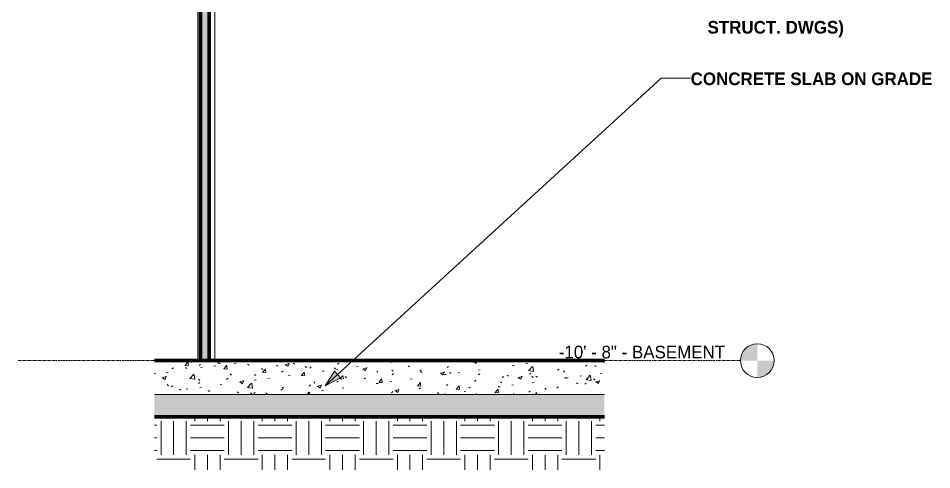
# Model space of a CAD drawing. Header units: inches. Extents: x 9847 to 10638, y -160 to 464.
# Drawn here: x 10029.3 to 10191.7, y -147.4 to -67.2 of the extents above; entities that cross this region are included whole.
import ezdxf

# ---------------------------------------------------------------- set-up
doc = ezdxf.new("R2010")
doc.units = ezdxf.units.IN
doc.header["$MEASUREMENT"] = 0
doc.linetypes.add('Grid Line 1_2_', pattern=[0.875, 0.5, -0.125, 0.125, -0.125])
for name, color, linetype, lineweight in [('0-2', 250, 'Continuous', 5), ('0-3', 7, 'Continuous', 9), ('A-DOOR-1', 8, 'Continuous', 9), ('A-DOOR-2', 250, 'Continuous', 70), ('A-DOOR-FRAM-1', 8, 'Continuous', 9), ('A-DOOR-FRAM-2', 10, 'Continuous', 30), ('A-DOOR-FRAM-3', 7, 'Continuous', 9), ('A-FLOR-1', 192, 'Continuous', 70), ('A-FLOR-LEVL', 51, 'Continuous', 9), ('A-FLOR-LEVL-1', 51, 'Grid Line 1_2_', 9), ('A-FLOR-MCUT', 51, 'Continuous', 18), ('A-FLOR-PATT-1', 8, 'Continuous', 9), ('A-WALL-PATT-1', 8, 'Continuous', 9), ('C-TOPO', 7, 'Continuous', 9), ('C-TOPO-1', 7, 'Continuous', 70), ('C-TOPO-2', 8, 'Continuous', 9), ('G-ANNO-TEXT', 231, 'Continuous', 9)]:
    doc.layers.add(name, color=color, linetype=linetype, lineweight=lineweight)
doc.styles.add('Century Gothic', font='ufonts.com_century-gothic.ttf', dxfattribs={"height": 2.25})
doc.styles.add('Century Gothic_B', font='GOTHICB.TTF', dxfattribs={"height": 2.25})

# ---------------------------------------------------------------- blocks, each defined once
blk = doc.blocks.new('CTR  - Topography_rvt-2-BUILDING SECTION - EAST_WEST - LOOKING NORTH - Callout 2')
at = {"layer": 'C-TOPO'}
h = blk.add_hatch(dxfattribs=at)
h.set_pattern_fill('FP_1', color=256, style=0, pattern_type=2)
h.set_pattern_definition([(0, (10995.947, 72), (6, 6), [6, -6]), (0, (10995.947, 74.25), (6, 6), [6, -6]), (0, (10995.947, 76.5), (6, 6), [6, -6]), (90, (10996.697, 77.25), (-6, 6), [6, -6]), (90, (10998.947, 77.25), (-6, 6), [6, -6]), (90, (11001.197, 77.25), (-6, 6), [6, -6])])
h.paths.add_polyline_path([(10037.13, -147.39), (10037.13, -138.01), (9957.16, -138.01), (9957.16, -147.39)], flags=0)
at = {"layer": 'C-TOPO-1'}
blk.add_line((9957.16, -138.01), (10037.13, -138.01), dxfattribs=at)
at = {"layer": 'C-TOPO-2'}
for p, q in [((9961.7, -0.75), (9964.61, 0)), ((9964.61, 0), (9970.02, -0.75)), ((10037.13, -138.01), (9957.16, -138.01))]:
    blk.add_line(p, q, dxfattribs=at)
blk = doc.blocks.new('generic INT BASEMENT STR_ DOOR - generic INT BASEMENT STR_ DOOR-2045543-BUILDING SECTION - EAST_WEST - LOOKING NORTH - Callout 2')
at = {"layer": 'A-DOOR-1'}
blk.add_hatch(color=256, dxfattribs=at).paths.add_polyline_path([(9965.88, -128), (9966.88, -128), (9966.88, -44), (9965.38, -44), (9965.38, -128)], flags=0)
at = {"layer": 'A-DOOR-FRAM-1'}
for points in [[(9965.38, -44), (9965.88, -44), (9965.88, -41), (9964.88, -41), (9964.88, -44)], [(9967.88, -44), (9967.88, -41), (9966.88, -41), (9966.88, -44)]]:
    blk.add_hatch(color=256, dxfattribs=at).paths.add_polyline_path(points, flags=0)
at = {"layer": 'A-DOOR-2'}
for p, q in [((9966.88, -44), (9965.38, -44)), ((9965.38, -44), (9965.38, -128)), ((9966.88, -128), (9966.88, -44)), ((9965.38, -128), (9966.88, -128))]:
    blk.add_line(p, q, dxfattribs=at)
at = {"layer": 'A-DOOR-FRAM-2'}
for p, q in [((9964.88, -41), (9964.88, -44)), ((9965.88, -41), (9964.88, -41)), ((9965.88, -44), (9965.88, -41)), ((9967.88, -41), (9966.88, -41)), ((9966.88, -41), (9966.88, -44)), ((9967.88, -44), (9967.88, -41)), ((9964.88, -44), (9965.88, -44)), ((9966.88, -44), (9967.88, -44))]:
    blk.add_line(p, q, dxfattribs=at)
at = {"layer": 'A-DOOR-FRAM-3'}
for p, q in [((9964.88, -128), (9964.88, -44)), ((9967.88, -44), (9967.88, -128))]:
    blk.add_line(p, q, dxfattribs=at)
blk = doc.blocks.new('CTR - 1st Phase - Common Walls_rvt-2-BUILDING SECTION - EAST_WEST - LOOKING NORTH - Callout 2')
at = {"layer": 'A-WALL-PATT-1'}
h = blk.add_hatch(dxfattribs=at)
h.set_pattern_fill('FP_2', color=256, style=0, pattern_type=2)
h.set_pattern_definition([(90, (9901.19, -128), (-36.188, 2e-15), [])])
h.paths.add_polyline_path([(9957.16, -128), (9964.88, -128), (9964.88, -41), (9965.88, -41), (9965.88, -32), (9957.16, -32), (9957.16, -79.61)], flags=0)
at = {"layer": '0-3'}
blk.add_blockref('generic INT BASEMENT STR_ DOOR - generic INT BASEMENT STR_ DOOR-2045543-BUILDING SECTION - EAST_WEST - LOOKING NORTH - Callout 2', (0, 0), dxfattribs=at)
blk = doc.blocks.new('Level - Level Head - Circle-50818-BUILDING SECTION - EAST_WEST - LOOKING NORTH - Callout 2')
at = {"layer": 'A-FLOR-LEVL'}
h = blk.add_hatch(color=256, dxfattribs=at)
edge = h.paths.add_edge_path(flags=0)
edge.add_line((10064.3, 0), (10061.3, 0))
edge.add_arc((10064.3, 0), 3, 90, 180, ccw=False)
edge.add_line((10064.3, 3), (10064.3, 0))
h = blk.add_hatch(color=256, dxfattribs=at)
edge = h.paths.add_edge_path(flags=0)
edge.add_line((10064.3, -3), (10064.3, 0))
edge.add_line((10064.3, 0), (10067.3, 0))
edge.add_arc((10064.3, 0), 3, 270, 360, ccw=False)
blk.add_circle((10064.3, 0), 3, dxfattribs=at)

msp = doc.modelspace()

# ---------------------------------------------------------------- hatches: boundary and pattern name
at = {"layer": 'A-FLOR-PATT-1'}
h = msp.add_hatch(dxfattribs=at)
h.set_pattern_fill('FP_5', color=256, style=0, pattern_type=2)
h.set_pattern_definition([(50, (11092.3145, 72), (6.885997, -0.602097), [0.72, -7.92]), (355, (11092.3145, 72), (-1.331756, 7.220547), [0.576, -6.336]), (100.451, (11092.8885, 71.95), (5.55363, 6.61819), [0.612, -6.731]), (46.184, (11092.3145, 73.92), (10.24564, -1.588925), [1.08, -11.88]), (96.636, (11093.169, 73.788), (8.97244, 9.35152), [0.918, -10.096]), (351.184, (11092.315, 73.92), (8.9732, 9.35123), [0.864, -9.504]), (21, (11093.2745, 73.44), (5.730726, -3.865003), [0.72, -7.92]), (326, (11093.2745, 73.44), (2.33581, 6.96088), [0.576, -6.336]), (71.451, (11093.7525, 73.118), (8.065876, 3.09595), [0.612, -6.731]), (37.5, (11092.3145, 72), (0.116866, 3.1954784), [0.317, -5.942, 0.317, -6.115, -6.36]), (37.5, (11092.3145, 72), (0.116866, 3.1954784), [-12.691, 0.317, -6.043]), (7.5, (11092.3145, 72), (2.52543, 3.786025), [0.317, -3.35, 0.317, -5.798, -2.424]), (7.5, (11092.3145, 72), (2.52543, 3.786025), [-9.782, 0.317, -2.107]), (327.5, (11090.1745, 72), (5.1243685, -0.216176), [0.317, -2.083, 0.317, -7.171, -9.936]), (327.5, (11090.1745, 72), (5.1243685, -0.216176), [-9.888, 0.317, -9.619]), (317.5, (11089.2145, 72), (5.598326, 0.96141), [0.317, -2.803, 0.317, -4.656, -7.056]), (317.5, (11089.2145, 72), (5.598326, 0.96141), [-8.093, 0.317, -6.739])])
h.paths.add_polyline_path([(10133.49, -134), (10133.49, -128), (10053.52, -128), (10053.52, -134)], flags=0)
h = msp.add_hatch(dxfattribs=at)
h.set_pattern_fill('FP_8', color=256, style=0, pattern_type=2)
h.set_pattern_definition([(212.005, (11091.5085, 74.015), (-40.3106271, -26.8730086), [1.268, -125.493]), (213.69, (11092.3145, 74.553), (-13.436241, -13.436764), [0.969, -47.478]), (198.435, (11092.7175, 74.687), (-26.873024, -13.436542), [0.425, -42.065]), (180, (11093.256, 74.687), (2e-15, -13.437), [0.537, -12.899]), (161.565, (11093.6585, 74.553), (-13.436518, 1.2e-05), [0.425, -42.065]), (333.435, (11093.7925, 84.227), (13.436532, 1.2e-05), [0.601, -29.444]), (296.565, (11093.6585, 84.496), (13.43652, -13.436544), [0.3, -29.745]), (270, (11093.659, 85.168), (13.437, 8e-16), [0.672, -12.765]), (186.34, (11093.7925, 76.434), (-107.4926568, -13.4363962), [1.217, -120.457]), (296.565, (11096.7485, 84.765), (13.43652, -13.436544), [0.3, -29.745]), (303.69, (11096.4805, 85.168), (13.436764, -13.436241), [0.484, -47.962]), (229.399, (11098.6305, 79.256), (-67.1828397, -80.6196216), [1.239, -122.641]), (243.435, (11099.0335, 80.062), (1.2e-05, -13.436532), [0.901, -29.144]), (213.69, (11103.7355, 78.584), (-13.436241, -13.436764), [0.484, -47.962]), (33.69, (11099.7045, 74.822), (13.436241, 13.436764), [0.484, -47.962]), (0, (11099.437, 74.822), (0, 13.437), [0.269, -13.168]), (333.435, (11099.1675, 74.956), (13.436532, 1.2e-05), [0.3, -29.745]), (284.036, (11099.0335, 75.494), (13.436545, -40.309721), [0.554, -54.847]), (270, (11099.034, 75.762), (13.437, 8e-16), [0.269, -13.168]), (243.435, (11099.0335, 76.031), (1.2e-05, -13.436532), [0.3, -29.745]), (135, (11099.0335, 76.165), (-13.43644, 9e-16), [0.19, -18.812]), (90, (11099.034, 76.031), (-13.437, 8e-16), [0.134, -13.302]), (18.435, (11103.8705, 82.212), (26.873024, 13.436542), [0.85, -41.641]), (6.34, (11104.6765, 82.481), (107.4926568, 13.4363962), [1.217, -120.457]), (180, (11104.14, 79.256), (2e-15, -13.437), [0.806, -12.63]), (197.354, (11106.2885, 79.928), (-40.30996214, -13.43709214), [2.252, -222.987]), (198.435, (11106.6925, 80.062), (-26.873024, -13.436542), [0.425, -42.065]), (213.69, (11107.0955, 80.331), (-13.436241, -13.436764), [0.484, -47.962]), (251.565, (11107.2295, 80.734), (-1.2e-05, -13.436518), [0.425, -42.065]), (243.435, (11107.3635, 81.003), (1.2e-05, -13.436532), [0.3, -29.745]), (270, (11107.364, 81.271), (13.437, 8e-16), [0.269, -13.168]), (293.199, (11106.9605, 82.212), (13.4363854, -26.8729472), [1.023, -101.307]), (315, (11106.5575, 82.615), (13.43644, 0), [0.57, -18.432]), (0, (11105.886, 82.615), (0, 13.437), [0.672, -12.765]), (341.565, (11102.9295, 79.39), (13.436518, -1.2e-05), [0.425, -42.065]), (303.69, (11102.6615, 79.793), (13.436764, -13.436241), [0.484, -47.962]), (279.462, (11102.5265, 80.599), (13.43628, -67.1832013), [0.817, -80.915]), (270, (11102.527, 81.406), (13.437, 8e-16), [0.806, -12.63]), (239.036, (11102.9295, 82.077), (-13.4372, -26.8732567), [0.783, -77.565]), (188.13, (11103.8705, 82.212), (-80.6200966, -13.436299), [0.95, -94.061]), (116.565, (11093.9275, 81.809), (-13.43652, 13.436544), [0.3, -29.745]), (135, (11094.1955, 81.54), (-13.43644, 9e-16), [0.38, -18.622]), (168.69, (11094.8675, 81.406), (-13.436897, 0.000212), [0.685, -67.829]), (191.31, (11095.5395, 81.54), (-53.7465916, -13.436568), [0.685, -67.829]), (194.036, (11096.0775, 81.674), (-40.309721, -13.436545), [0.554, -54.847]), (236.31, (11096.3455, 82.077), (-13.436194, -26.873299), [0.484, -47.962]), (236.31, (11096.6145, 82.481), (-13.436194, -26.873299), [0.484, -47.962]), (270, (11096.615, 82.884), (13.437, 8e-16), [0.403, -13.034]), (291.801, (11096.3455, 83.556), (13.4361655, -26.872997), [0.724, -71.635]), (116.565, (11096.4805, 80.734), (-13.43652, 13.436544), [0.601, -29.444]), (168.69, (11097.1525, 80.599), (-13.436897, 0.000212), [0.685, -67.829]), (194.036, (11097.6895, 80.734), (-40.309721, -13.436545), [0.554, -54.847]), (225, (11098.0925, 81.137), (9e-16, -13.43644), [0.57, -18.432]), (251.565, (11098.2265, 81.54), (-1.2e-05, -13.436518), [0.425, -42.065]), (296.565, (11097.9585, 82.077), (13.43652, -13.436544), [0.601, -29.444]), (315, (11097.6895, 82.346), (13.43644, 0), [0.38, -18.622]), (326.31, (11097.2865, 82.615), (26.873299, -13.436194), [0.484, -47.962]), (0, (11097.018, 82.615), (0, 13.437), [0.269, -13.168]), (33.69, (11096.6145, 82.346), (13.436241, 13.436764), [0.484, -47.962]), (71.565, (11096.4805, 81.943), (1.2e-05, 13.436518), [0.425, -42.065]), (63.435, (11096.3455, 81.674), (-1.2e-05, 13.436532), [0.3, -29.745]), (71.565, (11096.2115, 81.271), (1.2e-05, 13.436518), [0.425, -42.065]), (104.036, (11096.2115, 80.734), (-13.436545, 40.309721), [0.554, -54.847]), (45, (11095.9425, 80.465), (0, 13.43644), [0.38, -18.622]), (18.435, (11095.5395, 80.331), (26.873024, 13.436542), [0.425, -42.065]), (0, (11094.868, 80.331), (0, 13.437), [0.672, -12.765]), (14.036, (11094.3305, 80.196), (40.309721, 13.436545), [0.554, -54.847]), (341.565, (11093.9275, 80.331), (13.436518, -1.2e-05), [0.425, -42.065]), (270, (11093.928, 80.734), (13.437, 8e-16), [0.403, -13.034]), (225, (11094.3305, 81.137), (9e-16, -13.43644), [0.57, -18.432]), (198.435, (11095.1365, 81.406), (-26.873024, -13.436542), [0.85, -41.641]), (180, (11095.809, 81.406), (-2e-15, -13.437), [0.672, -12.765]), (153.435, (11096.0775, 81.271), (-13.436532, -1.2e-05), [0.3, -29.745]), (206.565, (11101.1835, 79.121), (-13.436544, -13.43652), [0.3, -29.745]), (146.31, (11101.5865, 78.853), (-26.873299, 13.436194), [0.484, -47.962]), (119.745, (11102.1235, 77.912), (-40.3105597, 67.1832064), [1.083, -107.246]), (95.711, (11102.2575, 76.568), (-13.4375424, 120.930058), [1.35, -133.686]), (90, (11102.258, 76.434), (-13.437, 8e-16), [0.134, -13.302]), (63.435, (11102.1235, 76.165), (-1.2e-05, 13.436532), [0.3, -29.745]), (26.565, (11101.8545, 76.031), (13.436544, 13.43652), [0.3, -29.745]), (0, (11101.452, 76.031), (0, 13.437), [0.403, -13.034]), (0, (11101.318, 76.031), (0, 13.437), [0.134, -13.302]), (0, (11101.049, 76.031), (0, 13.437), [0.269, -13.168]), (326.31, (11100.6455, 76.3), (26.873299, -13.436194), [0.484, -47.962]), (333.435, (11100.3765, 76.434), (13.436532, 1.2e-05), [0.3, -29.745]), (284.036, (11100.2425, 76.972), (13.436545, -40.309721), [0.554, -54.847]), (270, (11100.243, 77.24), (13.437, 8e-16), [0.269, -13.168]), (270, (11100.243, 77.643), (13.437, 8e-16), [0.403, -13.034]), (258.69, (11100.3765, 78.315), (-0.000212, -13.436897), [0.685, -67.829]), (231.34, (11100.9145, 78.987), (-40.3101895, -53.745816), [0.86, -85.176]), (270, (11103.736, 78.718), (13.437, 8e-16), [0.134, -13.302]), (270, (11103.736, 78.853), (13.437, 8e-16), [0.134, -13.302]), (326.31, (11103.3325, 79.121), (26.873299, -13.436194), [0.484, -47.962]), (333.435, (11102.5265, 79.525), (13.436532, 1.2e-05), [0.901, -29.144]), (0, (11101.855, 79.525), (0, 13.437), [0.672, -12.765]), (63.435, (11101.7205, 79.256), (-1.2e-05, 13.436532), [0.3, -29.745]), (90, (11101.72, 78.718), (-13.437, 8e-16), [0.537, -12.899]), (135, (11102.1235, 78.315), (-13.43644, 9e-16), [0.57, -18.432]), (161.565, (11102.5265, 78.181), (-13.436518, 1.2e-05), [0.425, -42.065]), (180, (11102.93, 78.181), (-2e-15, -13.437), [0.403, -13.034]), (198.435, (11103.3325, 78.315), (-26.873024, -13.436542), [0.425, -42.065]), (351.87, (11098.0925, 85.571), (13.4370087, -0.000259), [1.9, -93.111]), (14.036, (11097.5555, 85.437), (40.309721, 13.436545), [0.554, -54.847]), (53.13, (11097.1525, 84.899), (26.873672, 40.309752), [0.672, -66.511]), (95.194, (11097.2865, 83.421), (-13.4351326, 134.3664647), [1.484, -146.928]), (101.31, (11097.4205, 82.749), (-13.436568, 53.7465916), [0.685, -67.829]), (143.13, (11097.9585, 82.346), (-40.309752, 26.873672), [0.672, -66.511]), (161.565, (11098.3615, 82.212), (-13.436518, 1.2e-05), [0.425, -42.065]), (198.435, (11098.7645, 82.346), (-26.873024, -13.436542), [0.425, -42.065]), (225, (11099.4365, 83.018), (9e-16, -13.43644), [0.95, -18.052]), (228.814, (11100.3765, 84.093), (-80.6198072, -94.0561774), [1.428, -141.405]), (251.565, (11100.5115, 84.496), (-1.2e-05, -13.436518), [0.425, -42.065]), (270, (11100.512, 84.63), (13.437, 8e-16), [0.134, -13.302]), (288.435, (11100.3765, 85.034), (13.436542, -26.873024), [0.425, -42.065]), (326.31, (11099.9735, 85.302), (26.873299, -13.436194), [0.484, -47.962]), (90, (11093.793, 82.077), (-13.437, 8e-16), [0.941, -12.496]), (338.199, (11095.6745, 83.824), (40.3099116, -13.436441), [0.724, -71.635]), (0, (11094.868, 83.824), (0, 13.437), [0.806, -12.63]), (30.964, (11094.1955, 83.421), (40.310285, 26.8733136), [0.783, -77.565]), (45, (11093.7925, 83.018), (0, 13.43644), [0.57, -18.432]), (90, (11091.644, 77.778), (-13.437, 8e-16), [0.941, -12.496]), (116.565, (11092.0465, 76.972), (-13.43652, 13.436544), [0.901, -29.144]), (153.435, (11092.8525, 76.568), (-13.436532, -1.2e-05), [0.901, -29.144]), (180, (11093.525, 76.568), (-2e-15, -13.437), [0.672, -12.765]), (218.66, (11094.1955, 77.106), (-13.436833, -13.4362984), [0.86, -85.176]), (231.34, (11094.7335, 77.778), (-40.3101895, -53.745816), [0.86, -85.176]), (213.69, (11095.5395, 78.315), (-13.436241, -13.436764), [0.969, -47.478]), (239.036, (11095.9425, 78.987), (-13.4372, -26.8732567), [0.783, -77.565]), (270, (11095.943, 79.256), (13.437, 8e-16), [0.269, -13.168]), (270, (11095.943, 79.659), (13.437, 8e-16), [0.403, -13.034]), (315, (11095.5395, 80.062), (13.43644, 0), [0.57, -18.432]), (350.538, (11094.7335, 80.196), (13.4368224, 7.56e-05), [0.817, -80.915]), (14.036, (11093.6585, 79.928), (40.309721, 13.436545), [1.108, -54.293]), (18.435, (11092.4495, 79.525), (26.873024, 13.436542), [1.275, -41.216]), (45, (11092.0465, 79.121), (0, 13.43644), [0.57, -18.432]), (45, (11091.6435, 78.718), (0, 13.43644), [0.57, -18.432]), (108.435, (11094.5995, 75.762), (-13.436542, 26.873024), [0.85, -41.641]), (126.87, (11095.0025, 75.225), (-13.436224, 13.436576), [0.672, -66.511]), (146.31, (11095.4055, 74.956), (-26.873299, 13.436194), [0.484, -47.962]), (161.565, (11095.8085, 74.822), (-13.436518, 1.2e-05), [0.425, -42.065]), (135, (11096.2115, 74.419), (-13.43644, 9e-16), [0.57, -18.432]), (161.565, (11096.6145, 74.284), (-13.436518, 1.2e-05), [0.425, -42.065]), (180, (11097.018, 74.284), (2e-15, -13.437), [0.403, -13.034]), (206.565, (11097.2865, 74.419), (-13.436544, -13.43652), [0.3, -29.745]), (206.565, (11097.8235, 74.687), (-13.436544, -13.43652), [0.601, -29.444]), (189.462, (11098.6305, 74.822), (-67.1832013, -13.43628), [0.817, -80.915]), (243.435, (11098.8985, 75.359), (1.2e-05, -13.436532), [0.601, -29.444]), (270, (11098.899, 75.494), (13.437, 8e-16), [0.134, -13.302]), (270, (11098.899, 75.762), (13.437, 8e-16), [0.269, -13.168]), (326.31, (11098.4955, 76.568), (26.873299, -13.436194), [0.484, -47.962]), (327.995, (11097.4205, 77.24), (67.1829352, -40.309468), [1.268, -125.493]), (329.036, (11096.7485, 77.643), (26.8732567, -13.4372), [0.783, -77.565]), (341.565, (11095.9425, 77.912), (13.436518, -1.2e-05), [0.85, -41.641]), (0, (11095.406, 77.912), (0, 13.437), [0.537, -12.899]), (33.69, (11095.0025, 77.643), (13.436241, 13.436764), [0.484, -47.962]), (53.13, (11094.5995, 77.106), (26.873672, 40.309752), [0.672, -66.511]), (63.435, (11094.3305, 76.568), (-1.2e-05, 13.436532), [0.601, -29.444]), (225, (11100.5115, 75.494), (9e-16, -13.43644), [0.57, -18.432]), (236.31, (11100.7795, 75.897), (-13.436194, -26.873299), [0.484, -47.962]), (270, (11100.78, 76.031), (13.437, 8e-16), [0.134, -13.302]), (315, (11100.5115, 76.3), (13.43644, 0), [0.38, -18.622]), (333.435, (11099.9735, 76.568), (13.436532, 1.2e-05), [0.601, -29.444]), (18.435, (11099.1675, 76.3), (26.873024, 13.436542), [0.85, -41.641]), (75.964, (11099.0335, 75.762), (-0.0003, 13.436231), [0.554, -54.847]), (71.565, (11092.9865, 73.209), (1.2e-05, 13.436518), [0.425, -42.065]), (135, (11093.2555, 72.941), (-13.43644, 9e-16), [0.38, -18.622]), (146.31, (11093.6585, 72.672), (-26.873299, 13.436194), [0.484, -47.962]), (153.435, (11094.1955, 72.403), (-13.436532, -1.2e-05), [0.601, -29.444]), (180, (11094.33, 72.403), (-2e-15, -13.437), [0.134, -13.302]), (161.565, (11094.7335, 72.269), (-13.436518, 1.2e-05), [0.425, -42.065]), (180, (11095.27, 72.269), (-2e-15, -13.437), [0.537, -12.899]), (198.435, (11095.6745, 72.403), (-26.873024, -13.436542), [0.425, -42.065]), (210.964, (11096.3455, 72.806), (-40.310285, -26.8733136), [0.783, -77.565]), (206.565, (11096.6145, 72.941), (-13.436544, -13.43652), [0.3, -29.745]), (251.565, (11096.7485, 73.344), (-1.2e-05, -13.436518), [0.425, -42.065]), (303.69, (11096.4805, 73.747), (13.436764, -13.436241), [0.484, -47.962]), (306.87, (11096.0775, 74.284), (13.436224, -13.436576), [0.672, -66.511]), (323.13, (11095.5395, 74.687), (40.309752, -26.873672), [0.672, -66.511]), (345.964, (11095.0025, 74.822), (13.436231, 0.0003), [0.554, -54.847]), (18.435, (11094.5995, 74.687), (26.873024, 13.436542), [0.425, -42.065]), (30.964, (11093.9275, 74.284), (40.310285, 26.8733136), [0.783, -77.565]), (39.806, (11093.1215, 73.612), (13.4366017, 13.4362908), [1.049, -103.894]), (135, (11097.1525, 72.403), (-13.43644, 9e-16), [0.19, -18.812]), (153.435, (11097.4205, 72.269), (-13.436532, -1.2e-05), [0.3, -29.745]), (191.31, (11098.0925, 72.403), (-53.7465916, -13.436568), [0.685, -67.829]), (165.964, (11098.6305, 72.269), (-13.436231, -0.0003), [0.554, -54.847]), (175.236, (11100.2425, 72.134), (-13.4364265, -8.21e-05), [1.618, -160.181]), (206.565, (11100.5115, 72.269), (-13.436544, -13.43652), [0.3, -29.745]), (225, (11100.7795, 72.537), (9e-16, -13.43644), [0.38, -18.622]), (270, (11100.78, 73.209), (13.437, 8e-16), [0.672, -12.765]), (270, (11100.78, 73.612), (13.437, 8e-16), [0.403, -13.034]), (308.66, (11100.2425, 74.284), (13.4362984, -13.436833), [0.86, -85.176]), (338.199, (11099.5705, 74.553), (40.3099116, -13.436441), [0.724, -71.635]), (348.69, (11098.8985, 74.687), (13.436897, -0.000212), [0.685, -67.829]), (18.435, (11097.6895, 74.284), (26.873024, 13.436542), [1.275, -41.216]), (36.87, (11097.1525, 73.881), (13.436576, 13.436224), [0.672, -66.511]), (68.199, (11096.8835, 73.209), (13.436441, 40.3099116), [0.724, -71.635]), (101.31, (11097.0175, 72.537), (-13.436568, 53.7465916), [0.685, -67.829]), (348.69, (11095.8085, 85.302), (13.436897, -0.000212), [0.685, -67.829]), (354.806, (11094.3305, 85.437), (13.4361385, -0.0003521), [1.484, -146.928]), (0, (11093.928, 85.437), (0, 13.437), [0.403, -13.034]), (45, (11093.6585, 85.168), (0, 13.43644), [0.38, -18.622]), (180, (11094.734, 83.959), (-2e-15, -13.437), [0.403, -13.034]), (188.13, (11095.6745, 84.093), (-80.6200966, -13.436299), [0.95, -94.061]), (172.875, (11096.7485, 83.959), (-13.4368068, -0.000376), [1.083, -107.246]), (225, (11096.8835, 84.093), (9e-16, -13.43644), [0.19, -18.812]), (270, (11096.884, 84.496), (13.437, 8e-16), [0.403, -13.034]), (161.565, (11101.1835, 84.899), (-13.436518, 1.2e-05), [0.425, -42.065]), (180, (11101.72, 84.899), (-2e-15, -13.437), [0.537, -12.899]), (198.435, (11102.1235, 85.034), (-26.873024, -13.436542), [0.425, -42.065]), (170.538, (11102.9295, 84.899), (-13.4368224, -7.56e-05), [0.817, -80.915]), (213.69, (11103.3325, 85.168), (-13.436241, -13.436764), [0.484, -47.962]), (270, (11103.333, 85.302), (13.437, 8e-16), [0.134, -13.302]), (296.565, (11103.1985, 85.571), (13.43652, -13.436544), [0.3, -29.745]), (341.565, (11102.3925, 85.84), (13.436518, -1.2e-05), [0.85, -41.641]), (341.565, (11101.5865, 86.108), (13.436518, -1.2e-05), [0.85, -41.641]), (14.036, (11101.0485, 85.974), (40.309721, 13.436545), [0.554, -54.847]), (45, (11100.6455, 85.571), (0, 13.43644), [0.57, -18.432]), (104.036, (11100.7795, 85.034), (-13.436545, 40.309721), [0.554, -54.847]), (0, (11090.3, 73.344), (0, 13.437), [0.134, -13.302]), (315, (11090.0305, 73.612), (13.43644, 0), [0.38, -18.622]), (274.764, (11089.8965, 75.225), (13.437683, -147.8026001), [1.618, -160.181]), (255.964, (11090.0305, 75.762), (0.0003, -13.436231), [0.554, -54.847]), (225, (11090.2995, 76.031), (9e-16, -13.43644), [0.38, -18.622]), (198.435, (11091.5085, 76.434), (-26.873024, -13.436542), [1.275, -41.216]), (180, (11091.644, 76.434), (-2e-15, -13.437), [0.134, -13.302]), (171.87, (11092.5835, 76.3), (-13.4370087, 0.000259), [0.95, -94.061]), (146.31, (11094.1955, 76.165), (-26.873299, 13.436194), [0.484, -47.962]), (108.435, (11094.4645, 75.359), (-13.436542, 26.873024), [0.85, -41.641]), (90, (11094.465, 75.225), (-13.437, 8e-16), [0.134, -13.302]), (71.565, (11094.3305, 74.822), (1.2e-05, 13.436518), [0.425, -42.065]), (26.565, (11094.0615, 74.687), (13.436544, 13.43652), [0.3, -29.745]), (18.435, (11093.6585, 74.553), (26.873024, 13.436542), [0.425, -42.065]), (126.87, (11100.9145, 73.612), (-13.436224, 13.436576), [0.672, -66.511]), (123.69, (11101.1835, 73.209), (-13.436764, 13.436241), [0.484, -47.962]), (149.036, (11101.8545, 72.806), (-26.8732567, 13.4372), [0.783, -77.565]), (168.69, (11102.5265, 72.672), (-13.436897, 0.000212), [0.685, -67.829]), (213.69, (11102.9295, 72.941), (-13.436241, -13.436764), [0.484, -47.962]), (251.565, (11103.0645, 73.344), (-1.2e-05, -13.436518), [0.425, -42.065]), (270, (11103.065, 73.478), (13.437, 8e-16), [0.134, -13.302]), (279.462, (11102.9295, 74.284), (13.43628, -67.1832013), [0.817, -80.915]), (243.435, (11103.0645, 74.553), (1.2e-05, -13.436532), [0.3, -29.745]), (270, (11103.065, 74.687), (13.437, 8e-16), [0.134, -13.302]), (296.565, (11102.6615, 75.494), (13.43652, -13.436544), [0.901, -29.144]), (329.036, (11101.9895, 75.897), (26.8732567, -13.4372), [0.783, -77.565]), (8.13, (11101.0485, 75.762), (80.6200966, 13.436299), [0.95, -94.061]), (45, (11100.5115, 75.225), (0, 13.43644), [0.76, -18.242]), (45, (11100.2425, 74.956), (0, 13.43644), [0.38, -18.622]), (90, (11100.243, 74.553), (-13.437, 8e-16), [0.403, -13.034]), (123.69, (11100.5115, 74.15), (-13.436764, 13.436241), [0.484, -47.962]), (101.31, (11102.5265, 76.568), (-13.436568, 53.7465916), [0.685, -67.829]), (108.435, (11102.6615, 76.165), (-13.436542, 26.873024), [0.425, -42.065]), (135, (11102.7955, 76.031), (-13.43644, 9e-16), [0.19, -18.812]), (180, (11103.199, 76.031), (2e-15, -13.437), [0.403, -13.034]), (213.69, (11103.6015, 76.3), (-13.436241, -13.436764), [0.484, -47.962]), (187.125, (11104.6765, 76.434), (-94.0566594, -13.437028), [1.083, -107.246]), (236.31, (11104.9455, 76.837), (-13.436194, -26.873299), [0.484, -47.962]), (270, (11104.946, 76.972), (13.437, 8e-16), [0.134, -13.302]), (288.435, (11104.8105, 77.375), (13.436542, -26.873024), [0.425, -42.065]), (285.945, (11104.5425, 78.315), (13.4366066, -40.3096492), [0.978, -96.842]), (315, (11104.2735, 78.584), (13.43644, 0), [0.38, -18.622]), (18.435, (11103.8705, 78.45), (26.873024, 13.436542), [0.425, -42.065]), (29.745, (11102.9295, 77.912), (67.1832064, 40.3105597), [1.083, -107.246]), (18.435, (11102.5265, 77.778), (26.873024, 13.436542), [0.425, -42.065]), (75.964, (11102.3925, 77.24), (-0.0003, 13.436231), [0.554, -54.847]), (180, (11098.496, 80.734), (-2e-15, -13.437), [0.403, -13.034]), (180, (11098.765, 80.734), (-2e-15, -13.437), [0.269, -13.168]), (135, (11099.0335, 80.465), (-13.43644, 9e-16), [0.38, -18.622]), (90, (11099.034, 80.062), (-13.437, 8e-16), [0.403, -13.034]), (26.565, (11097.0175, 77.912), (13.436544, 13.43652), [0.901, -29.144]), (341.565, (11096.6145, 78.046), (13.436518, -1.2e-05), [0.425, -42.065]), (300.964, (11096.2115, 78.718), (26.8733136, -40.310285), [0.783, -77.565]), (71.565, (11098.7645, 79.121), (1.2e-05, 13.436518), [0.425, -42.065]), (90, (11098.765, 78.45), (-13.437, 8e-16), [0.672, -12.765]), (123.69, (11099.0335, 78.046), (-13.436764, 13.436241), [0.484, -47.962]), (153.435, (11099.5705, 77.778), (-13.436532, -1.2e-05), [0.601, -29.444]), (198.435, (11099.9735, 77.912), (-26.873024, -13.436542), [0.425, -42.065]), (243.435, (11100.1085, 78.181), (1.2e-05, -13.436532), [0.3, -29.745]), (255.964, (11100.2425, 78.718), (0.0003, -13.436231), [0.554, -54.847]), (251.565, (11100.3765, 79.121), (-1.2e-05, -13.436518), [0.425, -42.065]), (291.801, (11100.1085, 79.793), (13.4361655, -26.872997), [0.724, -71.635]), (323.13, (11099.5705, 80.196), (40.309752, -26.873672), [0.672, -66.511]), (18.435, (11099.1675, 80.062), (26.873024, 13.436542), [0.425, -42.065]), (63.435, (11098.8985, 79.525), (-1.2e-05, 13.436532), [0.601, -29.444]), (135, (11097.8235, 77.106), (-13.43644, 9e-16), [0.57, -18.432]), (149.036, (11098.4955, 76.703), (-26.8732567, 13.4372), [0.783, -77.565]), (146.31, (11098.8985, 76.434), (-26.873299, 13.436194), [0.484, -47.962]), (180, (11099.168, 76.434), (2e-15, -13.437), [0.269, -13.168]), (210.964, (11099.8395, 76.837), (-40.310285, -26.8733136), [0.783, -77.565]), (243.435, (11099.9735, 77.106), (1.2e-05, -13.436532), [0.3, -29.745]), (303.69, (11099.7045, 77.509), (13.436764, -13.436241), [0.484, -47.962]), (321.34, (11099.0335, 78.046), (53.745816, -40.3101895), [0.86, -85.176]), (345.964, (11098.4955, 78.181), (13.436231, 0.0003), [0.554, -54.847]), (11.31, (11097.8235, 78.046), (53.7465916, 13.436568), [0.685, -67.829]), (26.565, (11097.5555, 77.912), (13.436544, 13.43652), [0.3, -29.745]), (71.565, (11097.4205, 77.509), (1.2e-05, 13.436518), [0.425, -42.065]), (15.945, (11097.1525, 80.465), (40.3096492, 13.4366066), [0.978, -96.842]), (29.745, (11096.2115, 79.928), (67.1832064, 40.3105597), [1.083, -107.246]), (63.435, (11096.0775, 79.659), (-1.2e-05, 13.436532), [0.3, -29.745]), (90, (11096.078, 79.256), (-13.437, 8e-16), [0.403, -13.034]), (104.036, (11096.2115, 78.718), (-13.436545, 40.309721), [0.554, -54.847]), (120.964, (11096.6145, 78.046), (-26.8733136, 40.310285), [0.783, -77.565]), (153.435, (11104.1395, 85.168), (-13.436532, -1.2e-05), [0.3, -29.745]), (180, (11104.408, 85.168), (2e-15, -13.437), [0.269, -13.168]), (209.745, (11105.3485, 85.705), (-67.1832064, -40.3105597), [1.083, -107.246]), (225, (11105.8855, 86.243), (9e-16, -13.43644), [0.76, -18.242]), (239.036, (11106.2885, 86.915), (-13.4372, -26.8732567), [0.783, -77.565]), (239.036, (11106.6925, 87.587), (-13.4372, -26.8732567), [0.783, -77.565]), (270, (11106.693, 87.721), (13.437, 8e-16), [0.134, -13.302]), (333.435, (11106.4235, 87.855), (13.436532, 1.2e-05), [0.3, -29.745]), (0, (11106.02, 87.855), (0, 13.437), [0.403, -13.034]), (45, (11105.6175, 87.452), (0, 13.43644), [0.57, -18.432]), (26.565, (11104.0045, 86.646), (13.436544, 13.43652), [1.803, -28.243]), (30.964, (11103.3325, 86.243), (40.3102852, 26.8733136), [0.783, -77.565]), (90, (11103.333, 85.974), (-13.437, 8e-16), [0.269, -13.168]), (128.66, (11103.8705, 85.302), (-13.4362984, 13.436833), [0.86, -85.176]), (255.964, (11102.3925, 80.868), (0.0003, -13.436231), [0.554, -54.847]), (281.31, (11102.2575, 81.54), (13.436568, -53.7465916), [0.685, -67.829]), (309.806, (11101.5865, 82.346), (13.4362908, -13.4366017), [1.049, -103.894]), (329.036, (11100.9145, 82.749), (26.8732567, -13.4372), [0.783, -77.565]), (345.964, (11100.3765, 82.884), (13.436231, 0.0003), [0.554, -54.847]), (0, (11099.84, 82.884), (0, 13.437), [0.537, -12.899]), (26.565, (11099.3015, 82.615), (13.436544, 13.43652), [0.601, -29.444]), (45, (11098.8985, 82.212), (0, 13.43644), [0.57, -18.432]), (53.13, (11098.4955, 81.674), (26.873672, 40.309752), [0.672, -66.511]), (90, (11098.496, 81.271), (-13.437, 8e-16), [0.403, -13.034]), (135, (11098.8985, 80.868), (-13.43644, 9e-16), [0.57, -18.432]), (144.462, (11099.8395, 80.196), (-40.3095313, 26.8733096), [1.156, -114.43]), (135, (11100.5115, 79.525), (-13.43644, 9e-16), [0.95, -18.052]), (153.435, (11101.0485, 79.256), (-13.436532, -1.2e-05), [0.601, -29.444]), (206.565, (11101.5865, 79.525), (-13.436544, -13.43652), [0.601, -29.444]), (230.194, (11102.2575, 80.331), (-53.7471842, -67.182341), [1.049, -103.894]), (66.801, (11100.5115, 83.556), (26.8740486, 67.1828756), [1.023, -101.307]), (90, (11100.512, 83.152), (-13.437, 8e-16), [0.403, -13.034]), (153.435, (11100.7795, 83.018), (-13.436532, -1.2e-05), [0.3, -29.745]), (153.435, (11101.3175, 82.749), (-13.436532, -1.2e-05), [0.601, -29.444]), (149.036, (11101.9895, 82.346), (-26.8732567, 13.4372), [0.783, -77.565]), (180, (11102.662, 82.346), (-2e-15, -13.437), [0.672, -12.765]), (180, (11103.468, 82.346), (-2e-15, -13.437), [0.806, -12.63]), (213.69, (11103.8705, 82.615), (-13.436241, -13.436764), [0.484, -47.962]), (243.435, (11104.1395, 83.152), (1.2e-05, -13.436532), [0.601, -29.444]), (277.125, (11104.0045, 84.227), (13.437028, -94.0566594), [1.083, -107.246]), (315, (11103.7355, 84.496), (13.43644, 0), [0.38, -18.622]), (341.565, (11103.3325, 84.63), (13.436518, -1.2e-05), [0.425, -42.065]), (352.875, (11102.2575, 84.765), (13.4368068, 0.000376), [1.083, -107.246]), (0, (11101.587, 84.765), (0, 13.437), [0.672, -12.765]), (21.801, (11100.9145, 84.496), (26.872997, 13.4361655), [0.724, -71.635]), (90, (11106.96, 83.824), (-13.437, 8e-16), [0.537, -12.899]), (90, (11106.96, 83.287), (-13.437, 8e-16), [0.537, -12.899]), (56.31, (11106.6925, 82.884), (13.436194, 26.873299), [0.484, -47.962]), (18.435, (11106.2885, 82.749), (26.873024, 13.436542), [0.425, -42.065]), (0, (11104.946, 82.749), (0, 13.437), [1.344, -12.093]), (341.565, (11104.5425, 82.884), (13.436518, -1.2e-05), [0.425, -42.065]), (296.565, (11104.4075, 83.152), (13.43652, -13.436544), [0.3, -29.745]), (278.13, (11104.2735, 84.093), (13.436299, -80.6200966), [0.95, -94.061]), (270, (11104.274, 84.227), (13.437, 8e-16), [0.134, -13.302]), (251.565, (11104.4075, 84.63), (-1.2e-05, -13.436518), [0.425, -42.065]), (225, (11104.8105, 85.034), (9e-16, -13.43644), [0.57, -18.432]), (218.66, (11105.4825, 85.571), (-13.436833, -13.4362984), [0.86, -85.176]), (225, (11105.8855, 85.974), (9e-16, -13.43644), [0.57, -18.432]), (206.565, (11106.1545, 86.108), (-13.436544, -13.43652), [0.3, -29.745]), (180, (11106.424, 86.108), (-2e-15, -13.437), [0.269, -13.168]), (123.69, (11106.6925, 85.705), (-13.436764, 13.436241), [0.484, -47.962]), (108.435, (11106.8265, 85.302), (-13.436542, 26.873024), [0.425, -42.065]), (98.13, (11106.9605, 84.362), (-13.436299, 80.6200966), [0.95, -94.061])])
h.paths.add_polyline_path([(10133.49, -138), (10133.49, -134), (10053.52, -134), (10053.52, -138)], flags=0)
at = {"layer": 'G-ANNO-TEXT'}
msp.add_hatch(color=256, dxfattribs=at).paths.add_polyline_path([(10083.87, -132.48), (10086.63, -131.05), (10085.54, -129.87)], flags=0)

# ---------------------------------------------------------------- linework, layer by layer
at = {"layer": 'A-FLOR-1'}
for p, q in [((10133.49, -128), (10053.52, -128)), ((10053.52, -138), (10133.49, -138))]:
    msp.add_line(p, q, dxfattribs=at)
at = {"layer": 'A-FLOR-LEVL-1'}
msp.add_line((10029.34, -128), (10157.67, -128), dxfattribs=at)
at = {"layer": 'A-FLOR-MCUT'}
msp.add_line((10133.49, -134), (10053.52, -134), dxfattribs=at)
at = {"layer": 'G-ANNO-TEXT'}
for p, q in [((10083.87, -132.48), (10143.6, -77.82)), ((10143.6, -77.82), (10148.83, -77.82)), ((10085.54, -129.87), (10083.87, -132.48)), ((10086.63, -131.05), (10085.54, -129.87)), ((10083.87, -132.48), (10086.63, -131.05))]:
    msp.add_line(p, q, dxfattribs=at)

# ---------------------------------------------------------------- block references
at = {"layer": '0-2'}
for name in ['CTR - 1st Phase - Common Walls_rvt-2-BUILDING SECTION - EAST_WEST - LOOKING NORTH - Callout 2', 'CTR  - Topography_rvt-2-BUILDING SECTION - EAST_WEST - LOOKING NORTH - Callout 2']:
    msp.add_blockref(name, (96.37, 0), dxfattribs=at)
at = {"layer": 'A-FLOR-LEVL'}
msp.add_blockref('Level - Level Head - Circle-50818-BUILDING SECTION - EAST_WEST - LOOKING NORTH - Callout 2', (96.37, -128), dxfattribs=at)

# ---------------------------------------------------------------- texts
at = {"layer": 'A-FLOR-LEVL', "insert": (10125.39, -125.36), "char_height": 2.25, "width": 35.6782, "attachment_point": 1, "style": 'Century Gothic'}
msp.add_mtext('-10\' - 8" - BASEMENT', dxfattribs=at)
at = {"layer": 'G-ANNO-TEXT', "char_height": 2.25, "attachment_point": 1, "style": 'Century Gothic_B'}
for s, insert, width in [('STRUCT. DWGS)', (10151.83, -67.66), 28.1032), ('CONCRETE SLAB ON GRADE', (10148.83, -76.82), 51.51)]:
    msp.add_mtext(s, dxfattribs=dict(at, insert=insert, width=width))

doc.saveas('drawing.dxf')
